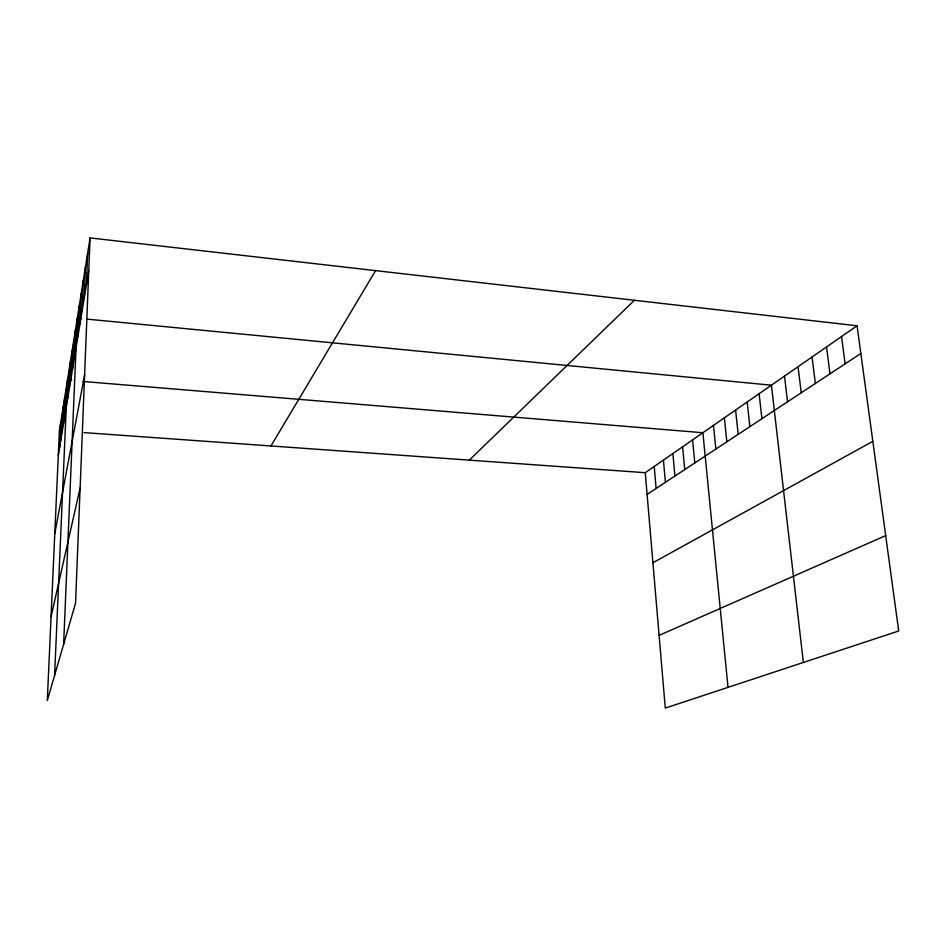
<?xml version="1.0" encoding="UTF-8"?>
<svg xmlns="http://www.w3.org/2000/svg" width="946" height="946" viewBox="0 0 946 946"><rect width="100%" height="100%" fill="white"/><g stroke="black" fill="none" stroke-linecap="round" stroke-linejoin="round"><path stroke-width="1.42" d="M90.059 237.919L75.55 603.205L47.3 700.513L59.397 430.856L90.059 237.919L857.076 325.779L898.7 630.982L665.286 708.081L645.255 472.704L857.076 325.779M79.961 324.052L81.214 293.567M82.03 311.53L83.295 280.513M84.182 298.475L85.459 266.902M86.417 284.852L87.706 252.724M69.318 388.64L70.512 360.958M70.915 378.944L72.121 350.824M72.57 368.893L73.788 340.335M74.285 358.475L75.514 329.468M63.63 644.238L77.3 318.187L81.569 318.601M77.974 336.09L79.228 306.126M59.515 448.073L60.639 423.063M60.781 440.387L61.916 415.022M62.093 432.452L63.228 406.733M63.441 424.269L64.588 398.171M64.836 415.802L65.995 389.326M54.596 675.397L67.45 380.186L71.707 380.54M67.769 398.006L68.952 370.737M58.285 455.534L88.758 270.651M54.797 533.532L84.62 375.006M51.06 616.768L80.126 487.947M270.946 445.968L375.586 270.627M469.311 460.134L634.399 300.272M647.099 494.391L860.86 353.473M652.917 562.752L872.839 441.344M659.102 635.369L885.693 535.613M59.397 430.856L62.282 431.057M83.91 432.606L645.255 472.704M83.035 381.475L702.878 432.736L728.018 687.364M87.257 319.145L771.416 385.199L803.367 662.472M841.538 336.551L845.145 363.832M826.532 346.957L829.997 373.824M812.046 357.009L815.357 383.473M798.046 366.717L801.227 392.791M784.506 376.106L787.557 401.802M759.106 393.737L761.908 418.711M747.174 402.015L749.871 426.646M735.598 410.044L738.187 434.344M724.364 417.825L726.859 441.817M713.461 425.393L715.862 449.066M692.59 439.866L694.813 462.937M682.598 446.808L684.738 469.583M672.878 453.548L674.936 476.051M663.418 460.111L665.405 482.33M654.218 466.496L656.134 488.443"/></g></svg>
